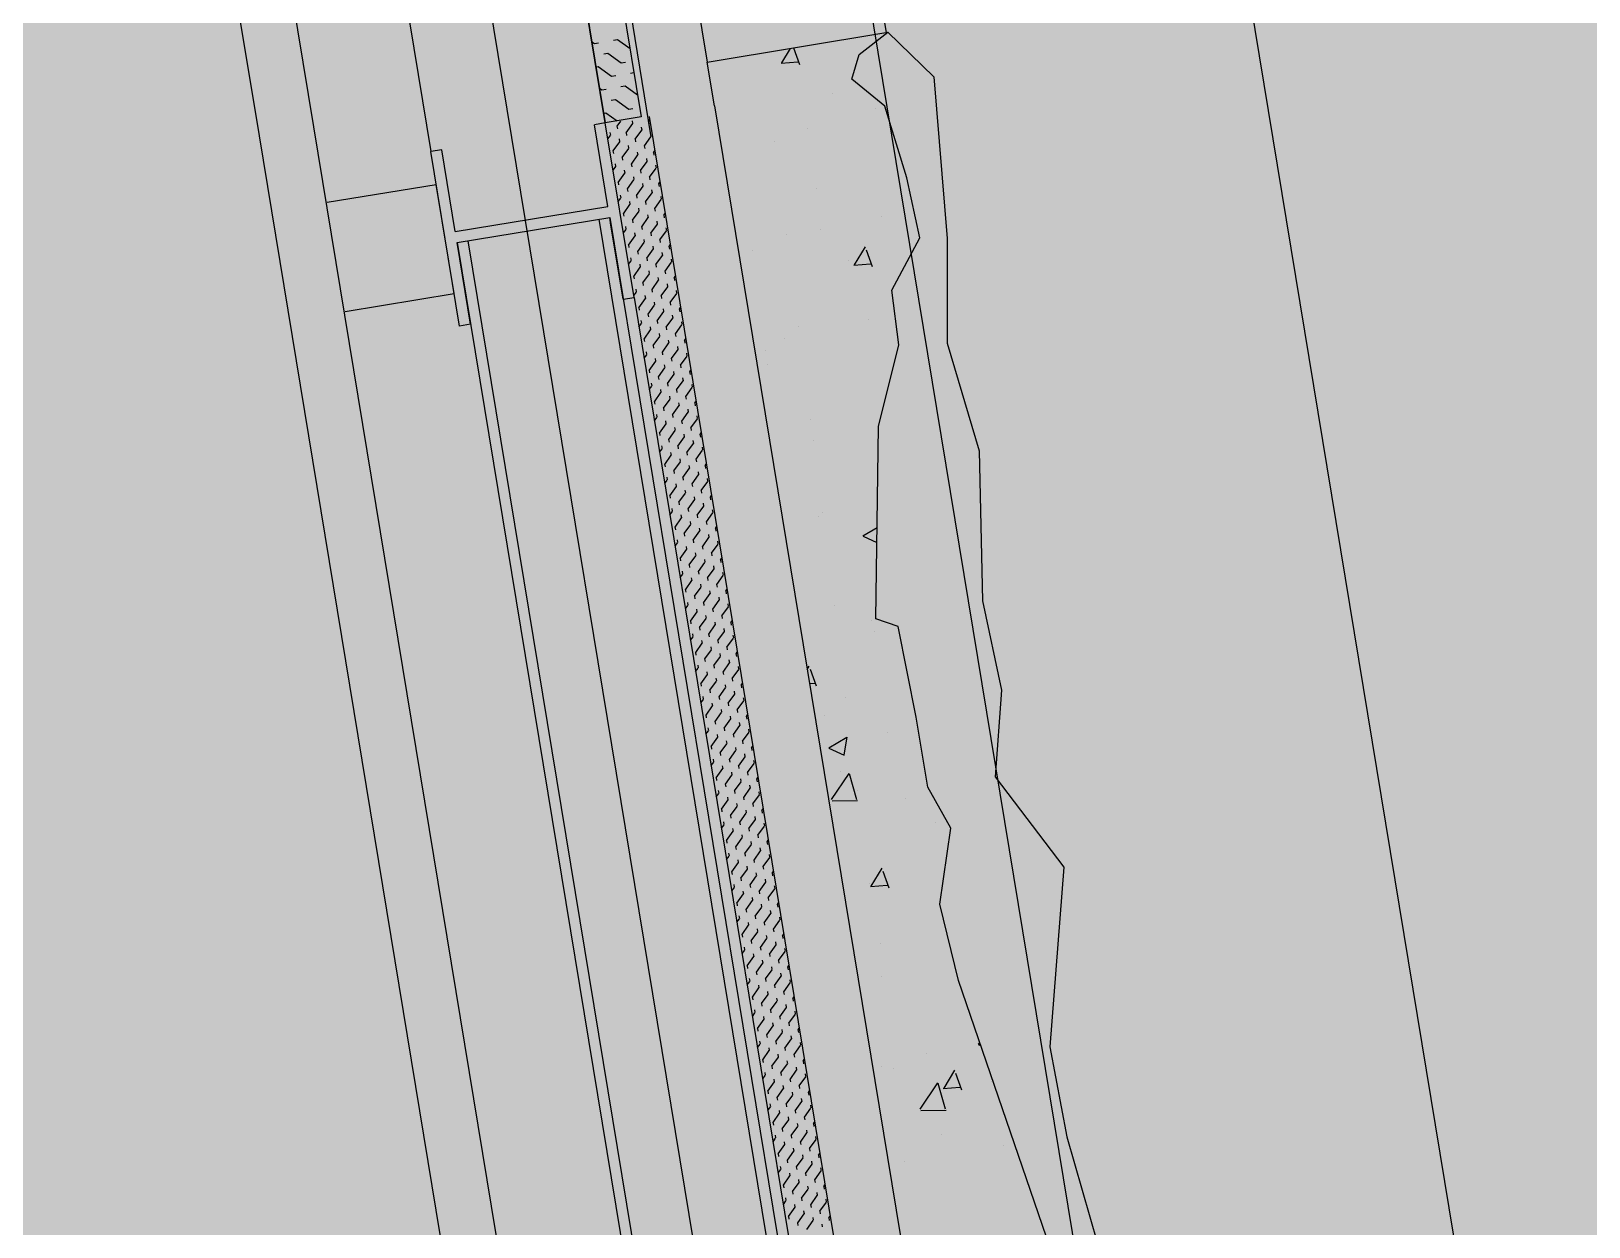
# Model space of a CAD drawing. Header units: millimetres. Extents: x 33240 to 33395, y 51607 to 51720.
# Drawn here: x 33277.673 to 33278.378, y 51680.402 to 51680.943 of the extents above; entities that cross this region are included whole.
import ezdxf

# ---------------------------------------------------------------- set-up
doc = ezdxf.new("R2010")
doc.units = ezdxf.units.MM
doc.header["$LTSCALE"] = 0.3
doc.header["$MEASUREMENT"] = 0
doc.linetypes.add('ACAD_ISO04W100', pattern=[30, 24, -3, 0, -3])
for name, color, linetype in [('07-REVT-SOL', 8, 'CONTINUOUS'), ('08-EQUI-MEUBLE-PROJ-01', 11, 'CONTINUOUS'), ('15-PLAF-TECHN-TEMPORAIRE', 113, 'CONTINUOUS')]:
    doc.layers.add(name, color=color, linetype=linetype)

msp = doc.modelspace()

# ---------------------------------------------------------------- hatches: boundary and pattern name
at = {"layer": '07-REVT-SOL'}
h = msp.add_hatch(dxfattribs=at)
h.set_pattern_fill('CROSS', color=30, style=0)
h.set_pattern_definition([(189.35057367, (57785.36794, 108093.83487), (-0.2060594638, -0.2872968802), [0.125, -0.375]), (279.35057367, (57785.29612, 108093.88639), (0.2872968802, -0.2060594638), [0.125, -0.375])])
edge = h.paths.add_edge_path()
edge.add_line((33283.37834, 51687.08222), (33282.64428, 51691.54015))
edge.add_line((33282.64428, 51691.54015), (33270.16237, 51689.48484))
edge.add_line((33270.16237, 51689.48484), (33272.72134, 51673.94416))
edge.add_line((33272.72134, 51673.94416), (33273.82317, 51674.12555))
edge.add_line((33273.82317, 51674.12555), (33273.45317, 51676.37256))
edge.add_line((33273.45317, 51676.37256), (33279.43924, 51677.35824))
edge.add_line((33279.43924, 51677.35824), (33280.44289, 51671.26305))
edge.add_line((33280.44289, 51671.26305), (33280.69327, 51669.7425))
edge.add_line((33280.69327, 51669.7425), (33287.18279, 51670.81109))
edge.add_arc((33295.49829, 51677.43212), 10.62947, 146.696325, 218.527795, ccw=False)
edge.add_line((33286.61448, 51683.26851), (33287.3226, 51684.32885))
edge.add_line((33287.3226, 51684.32885), (33288.3032, 51685.52771))
edge.add_line((33288.3032, 51685.52771), (33286.19868, 51687.54663))
edge.add_line((33286.19868, 51687.54663), (33283.37834, 51687.08222))

# ---------------------------------------------------------------- linework, layer by layer
at = {"layer": '08-EQUI-MEUBLE-PROJ-01', "ltscale": 0.8}
for p, q in [((33277.4993, 51683.65725), (33277.9539, 51680.89507)), ((33277.75793, 51681.47005), (33277.8543, 51680.88832)), ((33277.68717, 51681.43813), (33277.77653, 51680.89544)), ((33277.71184, 51681.4422), (33277.8012, 51680.8995)), ((33277.98262, 51680.90911), (33278.15078, 51679.88786)), ((33277.95302, 51680.90423), (33278.11631, 51679.91259)), ((33277.77653, 51680.89544), (33277.91464, 51680.05674)), ((33277.8012, 51680.8995), (33277.94337, 51680.03613)), ((33277.85923, 51680.88914), (33277.8543, 51680.88832)), ((33277.86729, 51680.80939), (33277.8543, 51680.88832)), ((33277.86532, 51680.85214), (33277.85923, 51680.88914)), ((33277.8074, 51680.8654), (33277.85673, 51680.87352)), ((33277.86486, 51680.82419), (33277.85673, 51680.87352)), ((33277.86486, 51680.82419), (33277.85673, 51680.87352)), ((33277.86532, 51680.85214), (33277.93439, 51680.86351)), ((33277.86613, 51680.8472), (33277.9352, 51680.85858)), ((33277.93027, 51680.85776), (33278.05543, 51680.09766)), ((33277.9352, 51680.85858), (33278.05427, 51680.13547)), ((33277.87223, 51680.8102), (33277.86613, 51680.8472)), ((33277.86613, 51680.8472), (33277.9913, 51680.08709)), ((33277.87107, 51680.84801), (33277.99623, 51680.08791)), ((33277.81552, 51680.81606), (33277.86486, 51680.82419)), ((33277.94623, 51680.82239), (33278.05921, 51680.13628)), ((33277.87223, 51680.8102), (33277.86729, 51680.80939))]:
    msp.add_line(p, q, dxfattribs=at)
at = {"layer": '08-EQUI-MEUBLE-PROJ-01', "color": 8, "ltscale": 0.8}
for p, q in [((33277.83686, 51681.48305), (33277.93323, 51680.90132)), ((33277.93323, 51680.90132), (33277.83743, 51681.48314)), ((33277.85369, 51681.48582), (33277.94949, 51680.904)), ((33277.88945, 51681.47144), (33277.97937, 51680.92884)), ((33278.05739, 51680.95972), (33278.06028, 51680.94216)), ((33277.92719, 51680.93803), (33277.92826, 51680.93727)), ((33277.92826, 51680.93727), (33277.93011, 51680.93757)), ((33277.93687, 51680.93869), (33277.93872, 51680.93899)), ((33277.93872, 51680.93899), (33277.9444, 51680.93491)), ((33277.97937, 51680.92884), (33278.06111, 51680.9423)), ((33278.04804, 51680.9322), (33278.06111, 51680.9423)), ((33278.06111, 51680.9423), (33278.08183, 51680.92212)), ((33277.9325, 51680.93259), (33277.93435, 51680.9329)), ((33277.93435, 51680.93289), (33277.94045, 51680.92852)), ((33278.01313, 51680.92848), (33278.01701, 51680.93504)), ((33278.02123, 51680.92755), (33278.01849, 51680.93517)), ((33278.04481, 51680.92109), (33278.04804, 51680.9322)), ((33277.92906, 51680.92665), (33277.92998, 51680.9268)), ((33277.92998, 51680.9268), (33277.93607, 51680.92243)), ((33277.93608, 51680.92243), (33277.93793, 51680.92273)), ((33277.94045, 51680.92852), (33277.9423, 51680.92883)), ((33277.94469, 51680.92385), (33277.94619, 51680.92409)), ((33277.98262, 51680.90911), (33277.97937, 51680.92884)), ((33278.01274, 51680.92834), (33278.02034, 51680.92892)), ((33278.08183, 51680.92212), (33278.08796, 51680.84908)), ((33277.93063, 51680.9171), (33277.9317, 51680.91633)), ((33277.9317, 51680.91634), (33277.93355, 51680.91664)), ((33277.94032, 51680.91775), (33277.94217, 51680.91806)), ((33277.94217, 51680.91806), (33277.94785, 51680.91398)), ((33278.05972, 51680.90882), (33278.04481, 51680.92109)), ((33277.93595, 51680.91166), (33277.9378, 51680.91196)), ((33277.9378, 51680.91196), (33277.94389, 51680.90759)), ((33278.03592, 51680.91481), (33278.03592, 51680.91481)), ((33278.06965, 51680.87642), (33278.05972, 51680.90882)), ((33277.93323, 51680.90132), (33277.9283, 51680.90051)), ((33277.93251, 51680.90572), (33277.93343, 51680.90587)), ((33277.94949, 51680.904), (33277.93323, 51680.90132)), ((33277.94623, 51680.82239), (33277.93323, 51680.90132)), ((33277.93343, 51680.90587), (33277.93855, 51680.9022)), ((33277.93856, 51680.89982), (33277.94021, 51680.90212)), ((33277.94269, 51680.89686), (33277.94565, 51680.90099)), ((33277.94389, 51680.90759), (33277.94574, 51680.9079)), ((33277.94574, 51680.90105), (33277.94553, 51680.9023)), ((33277.95274, 51680.90216), (33277.95325, 51680.90287)), ((33277.95303, 51680.90096), (33277.95282, 51680.90222)), ((33278.0554, 51680.90792), (33278.0554, 51680.90792)), ((33277.93439, 51680.86351), (33277.9283, 51680.90051)), ((33277.93443, 51680.89406), (33277.9356, 51680.89569)), ((33277.93569, 51680.89575), (33277.93548, 51680.89701)), ((33277.93885, 51680.89863), (33277.93865, 51680.89988)), ((33277.93981, 51680.89279), (33277.93961, 51680.89405)), ((33277.94298, 51680.89567), (33277.94278, 51680.89692)), ((33277.94681, 51680.8939), (33277.94977, 51680.89803)), ((33277.94711, 51680.89271), (33277.9469, 51680.89396)), ((33277.94986, 51680.89809), (33277.94966, 51680.89934)), ((33277.95094, 51680.89094), (33277.9539, 51680.89507)), ((33277.95399, 51680.89513), (33277.95379, 51680.89638)), ((33278.02471, 51680.89862), (33278.02471, 51680.89862)), ((33277.93676, 51680.88861), (33277.93973, 51680.89273)), ((33277.93706, 51680.88741), (33277.93685, 51680.88867)), ((33277.94089, 51680.88564), (33277.94385, 51680.88977)), ((33277.94394, 51680.88983), (33277.94374, 51680.89109)), ((33277.94807, 51680.88687), (33277.94786, 51680.88813)), ((33277.95124, 51680.88975), (33277.95103, 51680.891)), ((33277.95507, 51680.88798), (33277.95558, 51680.88869)), ((33277.95537, 51680.88679), (33277.95516, 51680.88804)), ((33278.00999, 51680.89299), (33278.00999, 51680.89299)), ((33277.93676, 51680.87989), (33277.93793, 51680.88152)), ((33277.93802, 51680.88158), (33277.93781, 51680.88283)), ((33277.94119, 51680.88445), (33277.94098, 51680.88571)), ((33277.94215, 51680.87862), (33277.94194, 51680.87987)), ((33277.94502, 51680.88268), (33277.94798, 51680.88681)), ((33277.94532, 51680.88149), (33277.94511, 51680.88274)), ((33277.94915, 51680.87972), (33277.95211, 51680.88385)), ((33277.9522, 51680.88391), (33277.95199, 51680.88517)), ((33277.95328, 51680.87676), (33277.95624, 51680.88089)), ((33277.95633, 51680.88095), (33277.95612, 51680.8822)), ((33277.9391, 51680.87443), (33277.94206, 51680.87856)), ((33277.93939, 51680.87324), (33277.93919, 51680.87449)), ((33277.94323, 51680.87147), (33277.94619, 51680.87559)), ((33277.94628, 51680.87566), (33277.94607, 51680.87691)), ((33277.94944, 51680.87853), (33277.94924, 51680.87978)), ((33277.95041, 51680.8727), (33277.9502, 51680.87395)), ((33277.95357, 51680.87557), (33277.95337, 51680.87682)), ((33277.9574, 51680.8738), (33277.95792, 51680.87451)), ((33277.9577, 51680.87261), (33277.95749, 51680.87386)), ((33278.07549, 51680.84932), (33278.06965, 51680.87642)), ((33277.9391, 51680.86571), (33277.94027, 51680.86734)), ((33277.94036, 51680.8674), (33277.94015, 51680.86865)), ((33277.94352, 51680.87027), (33277.94332, 51680.87153)), ((33277.94736, 51680.86851), (33277.95032, 51680.87263)), ((33277.94765, 51680.86731), (33277.94744, 51680.86857)), ((33277.95148, 51680.86555), (33277.95444, 51680.86967)), ((33277.95453, 51680.86973), (33277.95433, 51680.87099)), ((33277.95561, 51680.86258), (33277.95857, 51680.86671)), ((33277.95866, 51680.86677), (33277.95845, 51680.86803)), ((33278.0289, 51680.87149), (33278.0289, 51680.87149)), ((33277.94143, 51680.86025), (33277.94439, 51680.86438)), ((33277.94173, 51680.85906), (33277.94152, 51680.86031)), ((33277.94448, 51680.86444), (33277.94428, 51680.86569)), ((33277.94556, 51680.85729), (33277.94852, 51680.86142)), ((33277.94861, 51680.86148), (33277.94841, 51680.86273)), ((33277.95178, 51680.86435), (33277.95157, 51680.86561)), ((33277.95274, 51680.85852), (33277.95253, 51680.85977)), ((33277.95591, 51680.86139), (33277.9557, 51680.86265)), ((33277.95974, 51680.85962), (33277.96025, 51680.86034)), ((33277.96003, 51680.85843), (33277.95983, 51680.85968)), ((33278.05809, 51680.85901), (33278.05809, 51680.85901)), ((33277.93561, 51680.85611), (33277.9352, 51680.85858)), ((33277.9413, 51680.82157), (33277.93561, 51680.85611)), ((33277.94143, 51680.85153), (33277.9426, 51680.85316)), ((33277.94269, 51680.85322), (33277.94248, 51680.85448)), ((33277.94586, 51680.8561), (33277.94565, 51680.85735)), ((33277.94969, 51680.85433), (33277.95265, 51680.85846)), ((33277.94999, 51680.85314), (33277.94978, 51680.85439)), ((33277.95382, 51680.85137), (33277.95678, 51680.8555)), ((33277.95687, 51680.85556), (33277.95666, 51680.85681)), ((33277.95795, 51680.84841), (33277.96091, 51680.85254)), ((33277.961, 51680.8526), (33277.96079, 51680.85385)), ((33278.03057, 51680.85306), (33278.03057, 51680.85306)), ((33277.94377, 51680.84607), (33277.94673, 51680.8502)), ((33277.94406, 51680.84488), (33277.94386, 51680.84613)), ((33277.94682, 51680.85026), (33277.94661, 51680.85151)), ((33277.9479, 51680.84311), (33277.95086, 51680.84724)), ((33277.95095, 51680.8473), (33277.95074, 51680.84855)), ((33277.95411, 51680.85018), (33277.95391, 51680.85143)), ((33277.95507, 51680.84434), (33277.95487, 51680.84559)), ((33277.95824, 51680.84722), (33277.95803, 51680.84847)), ((33277.96207, 51680.84545), (33277.96258, 51680.84616)), ((33277.96237, 51680.84425), (33277.96216, 51680.84551)), ((33278.01534, 51680.85102), (33278.01534, 51680.85102)), ((33278.04603, 51680.83708), (33278.05089, 51680.84528)), ((33278.06283, 51680.82562), (33278.07549, 51680.84932)), ((33278.08796, 51680.84908), (33278.08794, 51680.8017)), ((33277.94377, 51680.83735), (33277.94494, 51680.83898)), ((33277.94502, 51680.83904), (33277.94482, 51680.8403)), ((33277.94819, 51680.84192), (33277.94799, 51680.84317)), ((33277.95202, 51680.84015), (33277.95498, 51680.84428)), ((33277.95232, 51680.83896), (33277.95211, 51680.84021)), ((33277.95615, 51680.83719), (33277.95911, 51680.84132)), ((33277.9592, 51680.84138), (33277.959, 51680.84263)), ((33277.96028, 51680.83423), (33277.96324, 51680.83836)), ((33277.96333, 51680.83842), (33277.96312, 51680.83967)), ((33277.99988, 51680.84377), (33277.99988, 51680.84377)), ((33278.04306, 51680.83919), (33278.04306, 51680.83919)), ((33278.04565, 51680.83694), (33278.05325, 51680.83752)), ((33278.05413, 51680.83616), (33278.05139, 51680.84377)), ((33277.9461, 51680.8319), (33277.94906, 51680.83602)), ((33277.9464, 51680.8307), (33277.94619, 51680.83196)), ((33277.94915, 51680.83608), (33277.94895, 51680.83734)), ((33277.95023, 51680.82893), (33277.95319, 51680.83306)), ((33277.95328, 51680.83312), (33277.95307, 51680.83438)), ((33277.95645, 51680.836), (33277.95624, 51680.83725)), ((33277.95741, 51680.83016), (33277.9572, 51680.83142)), ((33277.96058, 51680.83304), (33277.96037, 51680.83429)), ((33277.96441, 51680.83127), (33277.96492, 51680.83198)), ((33277.9647, 51680.83008), (33277.9645, 51680.83133)), ((33277.9461, 51680.82318), (33277.94727, 51680.82481)), ((33277.94736, 51680.82487), (33277.94715, 51680.82612)), ((33277.95053, 51680.82774), (33277.95032, 51680.829)), ((33277.95436, 51680.82597), (33277.95732, 51680.8301)), ((33277.95465, 51680.82478), (33277.95445, 51680.82603)), ((33277.95849, 51680.82301), (33277.96145, 51680.82714)), ((33277.96154, 51680.8272), (33277.96133, 51680.82846)), ((33277.96261, 51680.82005), (33277.96558, 51680.82418)), ((33277.96566, 51680.82424), (33277.96546, 51680.82549)), ((33278.06599, 51680.80084), (33278.06283, 51680.82562)), ((33277.9413, 51680.82157), (33277.94623, 51680.82239)), ((33277.94844, 51680.81772), (33277.9514, 51680.82185)), ((33277.94873, 51680.81653), (33277.94853, 51680.81778)), ((33277.95149, 51680.82191), (33277.95128, 51680.82316)), ((33277.95257, 51680.81476), (33277.95553, 51680.81888)), ((33277.95562, 51680.81895), (33277.95541, 51680.8202)), ((33277.95878, 51680.82182), (33277.95858, 51680.82307)), ((33277.95974, 51680.81599), (33277.95954, 51680.81724)), ((33277.96291, 51680.81886), (33277.9627, 51680.82011)), ((33277.96674, 51680.81709), (33277.96725, 51680.8178)), ((33277.96704, 51680.8159), (33277.96683, 51680.81715)), ((33277.94843, 51680.809), (33277.9496, 51680.81063)), ((33277.94969, 51680.81069), (33277.94949, 51680.81194)), ((33277.95286, 51680.81356), (33277.95265, 51680.81482)), ((33277.95669, 51680.8118), (33277.95965, 51680.81592)), ((33277.95699, 51680.8106), (33277.95678, 51680.81186)), ((33277.96082, 51680.80884), (33277.96378, 51680.81296)), ((33277.96387, 51680.81302), (33277.96366, 51680.81428)), ((33277.96495, 51680.80587), (33277.96791, 51680.81)), ((33277.968, 51680.81006), (33277.96779, 51680.81132)), ((33278.05218, 51680.81227), (33278.05218, 51680.81227)), ((33277.95077, 51680.80354), (33277.95373, 51680.80767)), ((33277.95107, 51680.80235), (33277.95086, 51680.8036)), ((33277.95382, 51680.80773), (33277.95362, 51680.80898)), ((33277.9549, 51680.80058), (33277.95786, 51680.80471)), ((33277.95795, 51680.80477), (33277.95774, 51680.80602)), ((33277.96112, 51680.80764), (33277.96091, 51680.8089)), ((33277.96208, 51680.80181), (33277.96187, 51680.80306)), ((33277.96524, 51680.80468), (33277.96504, 51680.80594)), ((33277.96908, 51680.80291), (33277.96959, 51680.80363)), ((33277.96937, 51680.80172), (33277.96917, 51680.80297)), ((33278.01445, 51680.80369), (33278.01445, 51680.80369)), ((33278.02068, 51680.80905), (33278.02068, 51680.80905)), ((33277.95077, 51680.79482), (33277.95194, 51680.79645)), ((33277.95203, 51680.79651), (33277.95182, 51680.79777)), ((33277.9552, 51680.79939), (33277.95499, 51680.80064)), ((33277.95903, 51680.79762), (33277.96199, 51680.80175)), ((33277.95932, 51680.79643), (33277.95912, 51680.79768)), ((33277.96316, 51680.79466), (33277.96612, 51680.79879)), ((33277.96621, 51680.79885), (33277.966, 51680.8001)), ((33277.96728, 51680.7917), (33277.97024, 51680.79583)), ((33277.97033, 51680.79589), (33277.97013, 51680.79714)), ((33278.00575, 51680.79821), (33278.00575, 51680.79821)), ((33278.05688, 51680.76392), (33278.06599, 51680.80084)), ((33278.08794, 51680.8017), (33278.1024, 51680.75302)), ((33277.95311, 51680.78936), (33277.95607, 51680.79349)), ((33277.9534, 51680.78817), (33277.9532, 51680.78942)), ((33277.95616, 51680.79355), (33277.95595, 51680.7948)), ((33277.95723, 51680.7864), (33277.96019, 51680.79053)), ((33277.96028, 51680.79059), (33277.96008, 51680.79184)), ((33277.96345, 51680.79347), (33277.96324, 51680.79472)), ((33277.96441, 51680.78763), (33277.96421, 51680.78888)), ((33277.96758, 51680.79051), (33277.96737, 51680.79176)), ((33277.97141, 51680.78874), (33277.97192, 51680.78945)), ((33277.97171, 51680.78754), (33277.9715, 51680.7888)), ((33278.0066, 51680.79204), (33278.0066, 51680.79204)), ((33277.9531, 51680.78064), (33277.95427, 51680.78227)), ((33277.95436, 51680.78233), (33277.95416, 51680.78359)), ((33277.95753, 51680.78521), (33277.95732, 51680.78646)), ((33277.96136, 51680.78344), (33277.96432, 51680.78757)), ((33277.96166, 51680.78225), (33277.96145, 51680.7835)), ((33277.96549, 51680.78048), (33277.96845, 51680.78461)), ((33277.96854, 51680.78467), (33277.96833, 51680.78592)), ((33277.96962, 51680.77752), (33277.97258, 51680.78165)), ((33277.97267, 51680.78171), (33277.97246, 51680.78296)), ((33277.95544, 51680.77519), (33277.9584, 51680.77931)), ((33277.95574, 51680.77399), (33277.95553, 51680.77525)), ((33277.95849, 51680.77937), (33277.95828, 51680.78063)), ((33277.95957, 51680.77222), (33277.96253, 51680.77635)), ((33277.96262, 51680.77641), (33277.96241, 51680.77767)), ((33277.96579, 51680.77929), (33277.96558, 51680.78054)), ((33277.96675, 51680.77345), (33277.96654, 51680.77471)), ((33277.96991, 51680.77633), (33277.96971, 51680.77758)), ((33277.97375, 51680.77456), (33277.97426, 51680.77527)), ((33277.97404, 51680.77337), (33277.97384, 51680.77462)), ((33277.95544, 51680.76647), (33277.95661, 51680.7681)), ((33277.9567, 51680.76816), (33277.95649, 51680.76941)), ((33277.95986, 51680.77103), (33277.95966, 51680.77229)), ((33277.9637, 51680.76926), (33277.96666, 51680.77339)), ((33277.96399, 51680.76807), (33277.96379, 51680.76932)), ((33277.96782, 51680.7663), (33277.97079, 51680.77043)), ((33277.97087, 51680.77049), (33277.97067, 51680.77175)), ((33277.97195, 51680.76334), (33277.97491, 51680.76747)), ((33277.975, 51680.76753), (33277.9748, 51680.76878)), ((33278.02603, 51680.76709), (33278.02603, 51680.76709)), ((33277.95778, 51680.76101), (33277.96074, 51680.76514)), ((33277.95807, 51680.75982), (33277.95786, 51680.76107)), ((33277.96083, 51680.7652), (33277.96062, 51680.76645)), ((33277.9619, 51680.75805), (33277.96486, 51680.76217)), ((33277.96495, 51680.76224), (33277.96475, 51680.76349)), ((33277.96812, 51680.76511), (33277.96791, 51680.76636)), ((33277.96908, 51680.75928), (33277.96887, 51680.76053)), ((33277.97225, 51680.76215), (33277.97204, 51680.7634)), ((33277.97608, 51680.76038), (33277.97659, 51680.76109)), ((33277.97638, 51680.75919), (33277.97617, 51680.76044)), ((33278.05557, 51680.67688), (33278.05688, 51680.76392)), ((33277.95777, 51680.75229), (33277.95894, 51680.75392)), ((33277.95903, 51680.75398), (33277.95883, 51680.75523)), ((33277.9622, 51680.75685), (33277.96199, 51680.75811)), ((33277.96603, 51680.75509), (33277.96899, 51680.75921)), ((33277.96633, 51680.75389), (33277.96612, 51680.75515)), ((33277.97016, 51680.75213), (33277.97312, 51680.75625)), ((33277.97321, 51680.75631), (33277.973, 51680.75757)), ((33277.97429, 51680.74916), (33277.97725, 51680.75329)), ((33277.97734, 51680.75335), (33277.97713, 51680.75461)), ((33278.02735, 51680.75742), (33278.02735, 51680.75742)), ((33278.1024, 51680.75302), (33278.10392, 51680.68506)), ((33277.96011, 51680.74683), (33277.96307, 51680.75096)), ((33277.96041, 51680.74564), (33277.9602, 51680.74689)), ((33277.96316, 51680.75102), (33277.96295, 51680.75227)), ((33277.96424, 51680.74387), (33277.9672, 51680.748)), ((33277.96729, 51680.74806), (33277.96708, 51680.74931)), ((33277.97045, 51680.75093), (33277.97025, 51680.75219)), ((33277.97142, 51680.7451), (33277.97121, 51680.74635)), ((33277.97458, 51680.74797), (33277.97438, 51680.74923)), ((33277.97842, 51680.7462), (33277.97893, 51680.74692)), ((33277.97871, 51680.74501), (33277.9785, 51680.74626)), ((33277.96011, 51680.73811), (33277.96128, 51680.73974)), ((33277.96137, 51680.7398), (33277.96116, 51680.74106)), ((33277.96453, 51680.74268), (33277.96433, 51680.74393)), ((33277.96837, 51680.74091), (33277.97133, 51680.74504)), ((33277.96866, 51680.73972), (33277.96846, 51680.74097)), ((33277.97249, 51680.73795), (33277.97545, 51680.74208)), ((33277.97554, 51680.74214), (33277.97534, 51680.74339)), ((33277.97662, 51680.73499), (33277.97958, 51680.73912)), ((33277.97967, 51680.73918), (33277.97947, 51680.74043)), ((33277.96244, 51680.73265), (33277.9654, 51680.73678)), ((33277.96274, 51680.73146), (33277.96253, 51680.73271)), ((33277.96549, 51680.73684), (33277.96529, 51680.73809)), ((33277.96657, 51680.72969), (33277.96953, 51680.73382)), ((33277.96962, 51680.73388), (33277.96942, 51680.73513)), ((33277.97279, 51680.73676), (33277.97258, 51680.73801)), ((33277.97375, 51680.73092), (33277.97354, 51680.73217)), ((33277.97692, 51680.7338), (33277.97671, 51680.73505)), ((33277.98075, 51680.73203), (33277.98126, 51680.73274)), ((33277.98105, 51680.73083), (33277.98084, 51680.73209)), ((33277.96244, 51680.72393), (33277.96361, 51680.72556)), ((33277.9637, 51680.72562), (33277.96349, 51680.72688)), ((33277.96687, 51680.7285), (33277.96666, 51680.72975)), ((33277.9707, 51680.72673), (33277.97366, 51680.73086)), ((33277.971, 51680.72554), (33277.97079, 51680.72679)), ((33277.97483, 51680.72377), (33277.97779, 51680.7279)), ((33277.97788, 51680.72796), (33277.97767, 51680.72921)), ((33277.97896, 51680.72081), (33277.98192, 51680.72494)), ((33277.98201, 51680.725), (33277.9818, 51680.72625)), ((33278.03138, 51680.72512), (33278.03138, 51680.72512)), ((33277.96478, 51680.71848), (33277.96774, 51680.7226)), ((33277.96507, 51680.71728), (33277.96487, 51680.71854)), ((33277.96783, 51680.72266), (33277.96762, 51680.72392)), ((33277.96891, 51680.71551), (33277.97187, 51680.71964)), ((33277.97196, 51680.7197), (33277.97175, 51680.72096)), ((33277.97512, 51680.72258), (33277.97492, 51680.72383)), ((33277.97608, 51680.71674), (33277.97588, 51680.718)), ((33277.97925, 51680.71962), (33277.97905, 51680.72087)), ((33277.98308, 51680.71785), (33277.9836, 51680.71856)), ((33277.98338, 51680.71666), (33277.98317, 51680.71791)), ((33278.02979, 51680.72315), (33278.02979, 51680.72315)), ((33278.04983, 51680.71453), (33278.0562, 51680.71826)), ((33277.96478, 51680.70976), (33277.96595, 51680.71139)), ((33277.96604, 51680.71145), (33277.96583, 51680.7127)), ((33277.9692, 51680.71432), (33277.969, 51680.71558)), ((33277.97303, 51680.71255), (33277.976, 51680.71668)), ((33277.97333, 51680.71136), (33277.97312, 51680.71261)), ((33277.97716, 51680.70959), (33277.98012, 51680.71372)), ((33277.98021, 51680.71378), (33277.98001, 51680.71504)), ((33277.98129, 51680.70663), (33277.98425, 51680.71076)), ((33277.98434, 51680.71082), (33277.98413, 51680.71207)), ((33278.04984, 51680.71433), (33278.05609, 51680.71146)), ((33277.96711, 51680.7043), (33277.97007, 51680.70843)), ((33277.96741, 51680.70311), (33277.9672, 51680.70436)), ((33277.97016, 51680.70849), (33277.96996, 51680.70974)), ((33277.97124, 51680.70134), (33277.9742, 51680.70546)), ((33277.97429, 51680.70553), (33277.97408, 51680.70678)), ((33277.97746, 51680.7084), (33277.97725, 51680.70965)), ((33277.97842, 51680.70257), (33277.97821, 51680.70382)), ((33277.98159, 51680.70544), (33277.98138, 51680.70669)), ((33277.98542, 51680.70367), (33277.98593, 51680.70438)), ((33277.98571, 51680.70248), (33277.98551, 51680.70373)), ((33277.96711, 51680.69558), (33277.96828, 51680.69721)), ((33277.96837, 51680.69727), (33277.96816, 51680.69852)), ((33277.97154, 51680.70014), (33277.97133, 51680.7014)), ((33277.97537, 51680.69838), (33277.97833, 51680.7025)), ((33277.97566, 51680.69718), (33277.97546, 51680.69844)), ((33277.9795, 51680.69542), (33277.98246, 51680.69954)), ((33277.98255, 51680.6996), (33277.98234, 51680.70086)), ((33277.98363, 51680.69245), (33277.98659, 51680.69658)), ((33277.98668, 51680.69664), (33277.98647, 51680.6979)), ((33277.96945, 51680.69012), (33277.97241, 51680.69425)), ((33277.96974, 51680.68893), (33277.96954, 51680.69018)), ((33277.9725, 51680.69431), (33277.97229, 51680.69556)), ((33277.97358, 51680.68716), (33277.97654, 51680.69129)), ((33277.97663, 51680.69135), (33277.97642, 51680.6926)), ((33277.97979, 51680.69422), (33277.97959, 51680.69548)), ((33277.98075, 51680.68839), (33277.98055, 51680.68964)), ((33277.98392, 51680.69126), (33277.98371, 51680.69252)), ((33277.98775, 51680.68949), (33277.98826, 51680.69021)), ((33277.98805, 51680.6883), (33277.98784, 51680.68956)), ((33277.96945, 51680.6814), (33277.97061, 51680.68303)), ((33277.9707, 51680.68309), (33277.9705, 51680.68435)), ((33277.97387, 51680.68597), (33277.97367, 51680.68722)), ((33277.9777, 51680.6842), (33277.98066, 51680.68833)), ((33277.978, 51680.68301), (33277.97779, 51680.68426)), ((33277.98183, 51680.68124), (33277.98479, 51680.68537)), ((33277.98488, 51680.68543), (33277.98468, 51680.68668)), ((33277.98901, 51680.68247), (33277.9888, 51680.68372)), ((33278.03672, 51680.68315), (33278.03672, 51680.68315)), ((33278.10392, 51680.68506), (33278.11243, 51680.6446)), ((33277.97178, 51680.67594), (33277.97474, 51680.68007)), ((33277.97208, 51680.67475), (33277.97187, 51680.676)), ((33277.97483, 51680.68013), (33277.97463, 51680.68138)), ((33277.97591, 51680.67298), (33277.97887, 51680.67711)), ((33277.97896, 51680.67717), (33277.97875, 51680.67842)), ((33277.98213, 51680.68005), (33277.98192, 51680.6813)), ((33277.98309, 51680.67421), (33277.98288, 51680.67546)), ((33277.98596, 51680.67828), (33277.98892, 51680.68241)), ((33277.98626, 51680.67709), (33277.98605, 51680.67834)), ((33277.99009, 51680.67532), (33277.9906, 51680.67603)), ((33278.05351, 51680.67602), (33278.05351, 51680.67602)), ((33278.06579, 51680.6735), (33278.05557, 51680.67688)), ((33277.97178, 51680.66722), (33277.97295, 51680.66885)), ((33277.97304, 51680.66891), (33277.97283, 51680.67017)), ((33277.97621, 51680.67179), (33277.976, 51680.67304)), ((33277.98004, 51680.67002), (33277.983, 51680.67415)), ((33277.98033, 51680.66883), (33277.98013, 51680.67008)), ((33277.98417, 51680.66706), (33277.98713, 51680.67119)), ((33277.98722, 51680.67125), (33277.98701, 51680.6725)), ((33277.99038, 51680.67412), (33277.99018, 51680.67538)), ((33277.99134, 51680.66829), (33277.99114, 51680.66954)), ((33278.05512, 51680.67117), (33278.05512, 51680.67117)), ((33278.07392, 51680.63252), (33278.06579, 51680.6735)), ((33277.97412, 51680.66177), (33277.97708, 51680.66589)), ((33277.97441, 51680.66057), (33277.97421, 51680.66183)), ((33277.97717, 51680.66595), (33277.97696, 51680.66721)), ((33277.97824, 51680.6588), (33277.98121, 51680.66293)), ((33277.98129, 51680.66299), (33277.98109, 51680.66425)), ((33277.98446, 51680.66587), (33277.98426, 51680.66712)), ((33277.98542, 51680.66003), (33277.98522, 51680.66129)), ((33277.98829, 51680.6641), (33277.99125, 51680.66823)), ((33277.98859, 51680.66291), (33277.98838, 51680.66416)), ((33277.99242, 51680.66114), (33277.99293, 51680.66185)), ((33277.97411, 51680.65305), (33277.97528, 51680.65468)), ((33277.97537, 51680.65474), (33277.97517, 51680.65599)), ((33277.97854, 51680.65761), (33277.97833, 51680.65887)), ((33277.98237, 51680.65584), (33277.98533, 51680.65997)), ((33277.98267, 51680.65465), (33277.98246, 51680.6559)), ((33277.9865, 51680.65288), (33277.98946, 51680.65701)), ((33277.98955, 51680.65707), (33277.98934, 51680.65833)), ((33277.99272, 51680.65995), (33277.99251, 51680.6612)), ((33277.99368, 51680.65411), (33277.99347, 51680.65536)), ((33278.02463, 51680.65402), (33278.02553, 51680.65555)), ((33277.97645, 51680.64759), (33277.97941, 51680.65172)), ((33277.97675, 51680.6464), (33277.97654, 51680.64765)), ((33277.9795, 51680.65178), (33277.97929, 51680.65303)), ((33277.98058, 51680.64463), (33277.98354, 51680.64876)), ((33277.98363, 51680.64882), (33277.98342, 51680.65007)), ((33277.9868, 51680.65169), (33277.98659, 51680.65294)), ((33277.99063, 51680.64992), (33277.99359, 51680.65405)), ((33277.99092, 51680.64873), (33277.99072, 51680.64998)), ((33277.99476, 51680.64696), (33277.99527, 51680.64767)), ((33278.02568, 51680.64762), (33278.02789, 51680.64779)), ((33278.02877, 51680.64643), (33278.02603, 51680.65405)), ((33277.97645, 51680.63887), (33277.97762, 51680.6405)), ((33277.97771, 51680.64056), (33277.9775, 51680.64181)), ((33277.98087, 51680.64343), (33277.98067, 51680.64469)), ((33277.98471, 51680.64167), (33277.98767, 51680.64579)), ((33277.985, 51680.64047), (33277.9848, 51680.64173)), ((33277.98776, 51680.64586), (33277.98755, 51680.64711)), ((33277.98884, 51680.63871), (33277.9918, 51680.64283)), ((33277.99189, 51680.64289), (33277.99168, 51680.64415)), ((33277.99505, 51680.64577), (33277.99485, 51680.64702)), ((33277.99601, 51680.63993), (33277.99581, 51680.64119)), ((33278.04207, 51680.64119), (33278.04207, 51680.64119)), ((33278.11243, 51680.6446), (33278.10966, 51680.6055)), ((33277.97879, 51680.63341), (33277.98175, 51680.63754)), ((33277.97908, 51680.63222), (33277.97888, 51680.63347)), ((33277.98184, 51680.6376), (33277.98163, 51680.63885)), ((33277.98291, 51680.63045), (33277.98587, 51680.63458)), ((33277.98596, 51680.63464), (33277.98576, 51680.63589)), ((33277.98913, 51680.63751), (33277.98892, 51680.63877)), ((33277.99296, 51680.63574), (33277.99592, 51680.63987)), ((33277.99326, 51680.63455), (33277.99305, 51680.63581)), ((33277.99709, 51680.63278), (33277.9976, 51680.6335)), ((33278.03236, 51680.6333), (33278.03236, 51680.6333)), ((33277.97878, 51680.62469), (33277.97995, 51680.62632)), ((33277.98004, 51680.62638), (33277.97984, 51680.62764)), ((33277.98321, 51680.62926), (33277.983, 51680.63051)), ((33277.98704, 51680.62749), (33277.99, 51680.63162)), ((33277.98734, 51680.6263), (33277.98713, 51680.62755)), ((33277.99009, 51680.63168), (33277.98989, 51680.63293)), ((33277.99117, 51680.62453), (33277.99413, 51680.62866)), ((33277.99422, 51680.62872), (33277.99401, 51680.62997)), ((33277.99739, 51680.63159), (33277.99718, 51680.63285)), ((33277.99835, 51680.62576), (33277.99814, 51680.62701)), ((33278.07916, 51680.60073), (33278.07392, 51680.63252)), ((33277.98112, 51680.61923), (33277.98408, 51680.62336)), ((33277.98142, 51680.61804), (33277.98121, 51680.61929)), ((33277.98417, 51680.62342), (33277.98396, 51680.62467)), ((33277.98525, 51680.61627), (33277.98821, 51680.6204)), ((33277.9883, 51680.62046), (33277.98809, 51680.62171)), ((33277.99147, 51680.62334), (33277.99126, 51680.62459)), ((33277.9953, 51680.62157), (33277.99826, 51680.6257)), ((33277.99559, 51680.62038), (33277.99539, 51680.62163)), ((33277.99943, 51680.61861), (33277.99994, 51680.61932)), ((33278.0343, 51680.61864), (33278.04252, 51680.62345)), ((33278.04132, 51680.61536), (33278.04261, 51680.62335)), ((33278.06098, 51680.62561), (33278.06098, 51680.62561)), ((33277.98112, 51680.61051), (33277.98229, 51680.61214)), ((33277.98238, 51680.61221), (33277.98217, 51680.61346)), ((33277.98554, 51680.61508), (33277.98534, 51680.61633)), ((33277.98938, 51680.61331), (33277.99234, 51680.61744)), ((33277.98967, 51680.61212), (33277.98947, 51680.61337)), ((33277.99243, 51680.6175), (33277.99222, 51680.61875)), ((33277.9935, 51680.61035), (33277.99646, 51680.61448)), ((33277.99655, 51680.61454), (33277.99635, 51680.61579)), ((33277.99972, 51680.61741), (33277.99952, 51680.61867)), ((33278.00068, 51680.61158), (33278.00048, 51680.61283)), ((33278.03432, 51680.61844), (33278.04124, 51680.61526)), ((33277.98345, 51680.60506), (33277.98642, 51680.60918)), ((33277.98375, 51680.60386), (33277.98354, 51680.60512)), ((33277.9865, 51680.60924), (33277.9863, 51680.6105)), ((33277.98758, 51680.60209), (33277.99054, 51680.60622)), ((33277.99063, 51680.60628), (33277.99043, 51680.60754)), ((33277.9938, 51680.60916), (33277.99359, 51680.61041)), ((33277.99763, 51680.60739), (33278.00059, 51680.61152)), ((33277.99793, 51680.6062), (33277.99772, 51680.60745)), ((33278.00176, 51680.60443), (33278.00227, 51680.60514)), ((33278.03552, 51680.59523), (33278.04361, 51680.60701)), ((33278.03965, 51680.60797), (33278.03965, 51680.60797)), ((33278.04706, 51680.59509), (33278.04372, 51680.60676)), ((33278.10966, 51680.6055), (33278.1407, 51680.56462)), ((33277.98345, 51680.59634), (33277.98462, 51680.59797)), ((33277.98471, 51680.59803), (33277.9845, 51680.59928)), ((33277.98788, 51680.6009), (33277.98767, 51680.60216)), ((33277.99171, 51680.59913), (33277.99467, 51680.60326)), ((33277.99201, 51680.59794), (33277.9918, 51680.59919)), ((33277.99476, 51680.60332), (33277.99455, 51680.60458)), ((33277.99584, 51680.59617), (33277.9988, 51680.6003)), ((33277.99889, 51680.60036), (33277.99868, 51680.60162)), ((33278.00206, 51680.60324), (33278.00185, 51680.60449)), ((33278.00302, 51680.5974), (33278.00281, 51680.59865)), ((33278.04741, 51680.59922), (33278.04741, 51680.59922)), ((33278.08957, 51680.5822), (33278.07916, 51680.60073)), ((33277.98579, 51680.59088), (33277.98875, 51680.59501)), ((33277.98608, 51680.58969), (33277.98588, 51680.59094)), ((33277.98884, 51680.59507), (33277.98863, 51680.59632)), ((33277.98992, 51680.58792), (33277.99288, 51680.59205)), ((33277.99297, 51680.59211), (33277.99276, 51680.59336)), ((33277.99613, 51680.59498), (33277.99593, 51680.59623)), ((33277.99997, 51680.59321), (33278.00293, 51680.59734)), ((33278.00026, 51680.59202), (33278.00006, 51680.59327)), ((33278.00409, 51680.59025), (33278.00461, 51680.59096)), ((33278.03588, 51680.5946), (33278.04731, 51680.5947)), ((33278.06885, 51680.59549), (33278.06885, 51680.59549)), ((33277.98579, 51680.58216), (33277.98696, 51680.58379)), ((33277.98705, 51680.58385), (33277.98684, 51680.5851)), ((33277.99021, 51680.58672), (33277.99001, 51680.58798)), ((33277.99405, 51680.58496), (33277.99701, 51680.58908)), ((33277.99434, 51680.58376), (33277.99413, 51680.58502)), ((33277.9971, 51680.58915), (33277.99689, 51680.5904)), ((33277.99817, 51680.582), (33278.00113, 51680.58612)), ((33278.00122, 51680.58618), (33278.00102, 51680.58744)), ((33278.00439, 51680.58906), (33278.00418, 51680.59031)), ((33278.00535, 51680.58322), (33278.00514, 51680.58448)), ((33278.08259, 51680.58482), (33278.08259, 51680.58482)), ((33277.98812, 51680.5767), (33277.99108, 51680.58083)), ((33277.98842, 51680.57551), (33277.98821, 51680.57676)), ((33277.99117, 51680.58089), (33277.99097, 51680.58214)), ((33277.99225, 51680.57374), (33277.99521, 51680.57787)), ((33277.9953, 51680.57793), (33277.9951, 51680.57918)), ((33277.99847, 51680.5808), (33277.99826, 51680.58206)), ((33278.0023, 51680.57903), (33278.00526, 51680.58316)), ((33278.0026, 51680.57784), (33278.00239, 51680.5791)), ((33278.00643, 51680.57607), (33278.00694, 51680.57679)), ((33278.08465, 51680.54781), (33278.08957, 51680.5822)), ((33277.98938, 51680.56967), (33277.98917, 51680.57093)), ((33277.99255, 51680.57255), (33277.99234, 51680.5738)), ((33277.99638, 51680.57078), (33277.99934, 51680.57491)), ((33277.99668, 51680.56959), (33277.99647, 51680.57084)), ((33277.99943, 51680.57497), (33277.99922, 51680.57622)), ((33278.00051, 51680.56782), (33278.00347, 51680.57195)), ((33278.00356, 51680.57201), (33278.00335, 51680.57326)), ((33278.00672, 51680.57488), (33278.00652, 51680.57614)), ((33278.00769, 51680.56905), (33278.00748, 51680.5703)), ((33277.98812, 51680.56798), (33277.98929, 51680.56961)), ((33277.99046, 51680.56252), (33277.99342, 51680.56665)), ((33277.99351, 51680.56671), (33277.9933, 51680.56796)), ((33277.99459, 51680.55956), (33277.99755, 51680.56369)), ((33277.99764, 51680.56375), (33277.99743, 51680.565)), ((33278.0008, 51680.56663), (33278.0006, 51680.56788)), ((33278.00464, 51680.56486), (33278.0076, 51680.56899)), ((33278.00493, 51680.56367), (33278.00473, 51680.56492)), ((33278.00876, 51680.5619), (33278.00927, 51680.56261)), ((33278.05358, 51680.55596), (33278.05844, 51680.56415)), ((33278.06168, 51680.55503), (33278.05894, 51680.56265)), ((33278.1407, 51680.56462), (33278.1344, 51680.48322)), ((33277.99075, 51680.56133), (33277.99055, 51680.56258)), ((33277.99171, 51680.5555), (33277.99151, 51680.55675)), ((33277.99488, 51680.55837), (33277.99468, 51680.55962)), ((33277.99871, 51680.5566), (33278.00167, 51680.56073)), ((33277.99901, 51680.55541), (33277.9988, 51680.55666)), ((33278.00176, 51680.56079), (33278.00156, 51680.56204)), ((33278.00284, 51680.55364), (33278.0058, 51680.55777)), ((33278.00589, 51680.55783), (33278.00569, 51680.55908)), ((33278.00906, 51680.5607), (33278.00885, 51680.56196)), ((33278.01002, 51680.55487), (33278.00981, 51680.55612)), ((33278.05276, 51680.55725), (33278.05276, 51680.55725)), ((33278.0532, 51680.55582), (33278.06079, 51680.5564)), ((33277.99046, 51680.5538), (33277.99163, 51680.55543)), ((33277.99279, 51680.54835), (33277.99575, 51680.55247)), ((33277.99584, 51680.55253), (33277.99564, 51680.55379)), ((33277.99692, 51680.54538), (33277.99988, 51680.54951)), ((33277.99997, 51680.54957), (33277.99976, 51680.55083)), ((33278.00314, 51680.55245), (33278.00293, 51680.5537)), ((33278.00697, 51680.55068), (33278.00993, 51680.55481)), ((33278.00727, 51680.54949), (33278.00706, 51680.55074)), ((33277.99309, 51680.54715), (33277.99288, 51680.54841)), ((33277.99405, 51680.54132), (33277.99384, 51680.54257)), ((33277.99722, 51680.54419), (33277.99701, 51680.54545)), ((33278.00105, 51680.54242), (33278.00401, 51680.54655)), ((33278.00134, 51680.54123), (33278.00114, 51680.54248)), ((33278.0041, 51680.54661), (33278.00389, 51680.54787)), ((33278.00518, 51680.53946), (33278.00814, 51680.54359)), ((33278.00823, 51680.54365), (33278.00802, 51680.54491)), ((33278.0111, 51680.54772), (33278.01161, 51680.54843)), ((33278.01139, 51680.54653), (33278.01119, 51680.54778)), ((33278.01235, 51680.54069), (33278.01215, 51680.54194)), ((33278.09309, 51680.51332), (33278.08465, 51680.54781)), ((33277.99279, 51680.53963), (33277.99396, 51680.54126)), ((33277.99513, 51680.53417), (33277.99809, 51680.5383)), ((33277.99818, 51680.53836), (33277.99797, 51680.53961)), ((33277.99926, 51680.53121), (33278.00222, 51680.53534)), ((33278.00231, 51680.5354), (33278.0021, 51680.53665)), ((33278.00547, 51680.53827), (33278.00527, 51680.53952)), ((33278.0093, 51680.5365), (33278.01227, 51680.54063)), ((33278.0096, 51680.53531), (33278.00939, 51680.53656)), ((33277.99542, 51680.53298), (33277.99522, 51680.53423)), ((33277.99638, 51680.52714), (33277.99618, 51680.52839)), ((33277.99955, 51680.53001), (33277.99934, 51680.53127)), ((33278.00338, 51680.52825), (33278.00634, 51680.53237)), ((33278.00368, 51680.52705), (33278.00347, 51680.52831)), ((33278.00643, 51680.53244), (33278.00623, 51680.53369)), ((33278.00751, 51680.52529), (33278.01047, 51680.52941)), ((33278.01056, 51680.52947), (33278.01036, 51680.53073)), ((33278.01343, 51680.53354), (33278.01394, 51680.53425)), ((33278.01373, 51680.53235), (33278.01352, 51680.5336)), ((33278.01469, 51680.52651), (33278.01448, 51680.52777)), ((33278.05776, 51680.52996), (33278.05776, 51680.52996)), ((33277.99512, 51680.52545), (33277.99629, 51680.52708)), ((33277.99746, 51680.51999), (33278.00042, 51680.52412)), ((33278.00051, 51680.52418), (33278.00031, 51680.52543)), ((33278.00159, 51680.51703), (33278.00455, 51680.52116)), ((33278.00464, 51680.52122), (33278.00443, 51680.52247)), ((33278.00781, 51680.52409), (33278.0076, 51680.52535)), ((33278.01164, 51680.52232), (33278.0146, 51680.52645)), ((33278.01193, 51680.52113), (33278.01173, 51680.52239)), ((33277.99776, 51680.5188), (33277.99755, 51680.52005)), ((33277.99872, 51680.51296), (33277.99851, 51680.51422)), ((33278.00189, 51680.51584), (33278.00168, 51680.51709)), ((33278.00572, 51680.51407), (33278.00868, 51680.5182)), ((33278.00601, 51680.51288), (33278.00581, 51680.51413)), ((33278.00877, 51680.51826), (33278.00856, 51680.51951)), ((33278.00985, 51680.51111), (33278.01281, 51680.51524)), ((33278.0129, 51680.5153), (33278.01269, 51680.51655)), ((33278.01577, 51680.51936), (33278.01628, 51680.52008)), ((33278.01606, 51680.51817), (33278.01586, 51680.51943)), ((33278.01702, 51680.51234), (33278.01682, 51680.51359)), ((33278.0581, 51680.51529), (33278.0581, 51680.51529)), ((33278.13644, 51680.38668), (33278.09309, 51680.51332)), ((33277.99746, 51680.51127), (33277.99863, 51680.5129)), ((33277.9998, 51680.50581), (33278.00276, 51680.50994)), ((33278.00285, 51680.51), (33278.00264, 51680.51125)), ((33278.00392, 51680.50285), (33278.00688, 51680.50698)), ((33278.00697, 51680.50704), (33278.00677, 51680.50829)), ((33278.01014, 51680.50992), (33278.00994, 51680.51117)), ((33278.01397, 51680.50815), (33278.01693, 51680.51228)), ((33278.01427, 51680.50696), (33278.01406, 51680.50821)), ((33278.00009, 51680.50462), (33277.99989, 51680.50587)), ((33278.00105, 51680.49879), (33278.00085, 51680.50004)), ((33278.00422, 51680.50166), (33278.00401, 51680.50291)), ((33278.00805, 51680.49989), (33278.01101, 51680.50402)), ((33278.00835, 51680.4987), (33278.00814, 51680.49995)), ((33278.0111, 51680.50408), (33278.0109, 51680.50533)), ((33278.01218, 51680.49693), (33278.01514, 51680.50106)), ((33278.01523, 51680.50112), (33278.01502, 51680.50237)), ((33278.0181, 51680.50519), (33278.01861, 51680.5059)), ((33278.0184, 51680.50399), (33278.01819, 51680.50525)), ((33278.01936, 51680.49816), (33278.01915, 51680.49941)), ((33277.99979, 51680.49709), (33278.00096, 51680.49872)), ((33278.00213, 51680.49164), (33278.00509, 51680.49576)), ((33278.00518, 51680.49582), (33278.00497, 51680.49708)), ((33278.00626, 51680.48867), (33278.00922, 51680.4928)), ((33278.00931, 51680.49286), (33278.0091, 51680.49412)), ((33278.01248, 51680.49574), (33278.01227, 51680.49699)), ((33278.01631, 51680.49397), (33278.01927, 51680.4981)), ((33278.0166, 51680.49278), (33278.0164, 51680.49403)), ((33278.00243, 51680.49044), (33278.00222, 51680.4917)), ((33278.00339, 51680.48461), (33278.00318, 51680.48586)), ((33278.00655, 51680.48748), (33278.00635, 51680.48874)), ((33278.01039, 51680.48571), (33278.01335, 51680.48984)), ((33278.01068, 51680.48452), (33278.01048, 51680.48577)), ((33278.01344, 51680.4899), (33278.01323, 51680.49116)), ((33278.01451, 51680.48275), (33278.01748, 51680.48688)), ((33278.01756, 51680.48694), (33278.01736, 51680.4882)), ((33278.02044, 51680.49101), (33278.02095, 51680.49172)), ((33278.02073, 51680.48982), (33278.02053, 51680.49107)), ((33278.02169, 51680.48398), (33278.02149, 51680.48523)), ((33278.10188, 51680.48461), (33278.10274, 51680.48511)), ((33278.00213, 51680.48292), (33278.0033, 51680.48455)), ((33278.00447, 51680.47746), (33278.00743, 51680.48159)), ((33278.00752, 51680.48165), (33278.00731, 51680.4829)), ((33278.00859, 51680.4745), (33278.01155, 51680.47863)), ((33278.01164, 51680.47869), (33278.01144, 51680.47994)), ((33278.01481, 51680.48156), (33278.0146, 51680.48281)), ((33278.01864, 51680.47979), (33278.0216, 51680.48392)), ((33278.01894, 51680.4786), (33278.01873, 51680.47985)), ((33278.07871, 51680.4803), (33278.07871, 51680.4803)), ((33278.1019, 51680.48441), (33278.10319, 51680.48382)), ((33278.1344, 51680.48322), (33278.142, 51680.44262)), ((33278.00476, 51680.47627), (33278.00455, 51680.47752)), ((33278.00572, 51680.47043), (33278.00552, 51680.47168)), ((33278.00889, 51680.4733), (33278.00868, 51680.47456)), ((33278.01272, 51680.47154), (33278.01568, 51680.47566)), ((33278.01302, 51680.47034), (33278.01281, 51680.4716)), ((33278.01577, 51680.47573), (33278.01557, 51680.47698)), ((33278.01685, 51680.46858), (33278.01981, 51680.4727)), ((33278.0199, 51680.47276), (33278.01969, 51680.47402)), ((33278.02277, 51680.47683), (33278.02328, 51680.47754)), ((33278.02307, 51680.47564), (33278.02286, 51680.47689)), ((33278.02403, 51680.4698), (33278.02382, 51680.47106)), ((33278.05812, 51680.47456), (33278.05812, 51680.47456)), ((33278.06345, 51680.47332), (33278.06345, 51680.47332)), ((33278.08649, 51680.46456), (33278.09135, 51680.47276)), ((33278.09459, 51680.46364), (33278.09185, 51680.47125)), ((33278.00446, 51680.46874), (33278.00563, 51680.47037)), ((33278.0068, 51680.46328), (33278.00976, 51680.46741)), ((33278.00985, 51680.46747), (33278.00964, 51680.46872)), ((33278.01093, 51680.46032), (33278.01389, 51680.46445)), ((33278.01398, 51680.46451), (33278.01377, 51680.46576)), ((33278.01714, 51680.46738), (33278.01694, 51680.46864)), ((33278.02098, 51680.46561), (33278.02394, 51680.46974)), ((33278.02127, 51680.46442), (33278.02107, 51680.46568)), ((33278.07565, 51680.45515), (33278.08374, 51680.46693)), ((33278.08719, 51680.45502), (33278.08385, 51680.46669)), ((33278.0861, 51680.46442), (33278.0937, 51680.465)), ((33278.10791, 51680.46782), (33278.10791, 51680.46782)), ((33278.0071, 51680.46209), (33278.00689, 51680.46334)), ((33278.00806, 51680.45625), (33278.00785, 51680.45751)), ((33278.01122, 51680.45913), (33278.01102, 51680.46038)), ((33278.01506, 51680.45736), (33278.01802, 51680.46149)), ((33278.01535, 51680.45617), (33278.01515, 51680.45742)), ((33278.01811, 51680.46155), (33278.0179, 51680.4628)), ((33278.01918, 51680.4544), (33278.02214, 51680.45853)), ((33278.02223, 51680.45859), (33278.02203, 51680.45984)), ((33278.02511, 51680.46265), (33278.02562, 51680.46337)), ((33278.0254, 51680.46146), (33278.02519, 51680.46272)), ((33278.02636, 51680.45563), (33278.02616, 51680.45688)), ((33278.0068, 51680.45456), (33278.00797, 51680.45619)), ((33278.00913, 51680.4491), (33278.0121, 51680.45323)), ((33278.01218, 51680.45329), (33278.01198, 51680.45454)), ((33278.01326, 51680.44614), (33278.01622, 51680.45027)), ((33278.01631, 51680.45033), (33278.01611, 51680.45158)), ((33278.01948, 51680.45321), (33278.01927, 51680.45446)), ((33278.02331, 51680.45144), (33278.02627, 51680.45557)), ((33278.02361, 51680.45025), (33278.0234, 51680.4515)), ((33278.07601, 51680.45452), (33278.08744, 51680.45463)), ((33278.00943, 51680.44791), (33278.00922, 51680.44916)), ((33278.01039, 51680.44208), (33278.01018, 51680.44333)), ((33278.01356, 51680.44495), (33278.01335, 51680.4462)), ((33278.01739, 51680.44318), (33278.02035, 51680.44731)), ((33278.01769, 51680.44199), (33278.01748, 51680.44324)), ((33278.02044, 51680.44737), (33278.02023, 51680.44862)), ((33278.02152, 51680.44022), (33278.02448, 51680.44435)), ((33278.02457, 51680.44441), (33278.02436, 51680.44566)), ((33278.02744, 51680.44848), (33278.02795, 51680.44919)), ((33278.02774, 51680.44728), (33278.02753, 51680.44854)), ((33278.08553, 51680.44371), (33278.08553, 51680.44371)), ((33278.00913, 51680.44038), (33278.0103, 51680.44201)), ((33278.01147, 51680.43493), (33278.01443, 51680.43905)), ((33278.01452, 51680.43911), (33278.01431, 51680.44037)), ((33278.0156, 51680.43196), (33278.01856, 51680.43609)), ((33278.01865, 51680.43615), (33278.01844, 51680.43741)), ((33278.02181, 51680.43903), (33278.02161, 51680.44028)), ((33278.02565, 51680.43726), (33278.02861, 51680.44139)), ((33278.02594, 51680.43607), (33278.02574, 51680.43732)), ((33278.0287, 51680.44145), (33278.02849, 51680.4427)), ((33278.1132, 51680.43858), (33278.1132, 51680.43858)), ((33278.142, 51680.44262), (33278.15594, 51680.39432)), ((33278.01176, 51680.43373), (33278.01156, 51680.43499)), ((33278.01273, 51680.4279), (33278.01252, 51680.42915)), ((33278.01589, 51680.43077), (33278.01569, 51680.43203)), ((33278.01972, 51680.429), (33278.02269, 51680.43313)), ((33278.02002, 51680.42781), (33278.01981, 51680.42906)), ((33278.02277, 51680.43319), (33278.02257, 51680.43445)), ((33278.02385, 51680.42604), (33278.02681, 51680.43017)), ((33278.0269, 51680.43023), (33278.0267, 51680.43149)), ((33278.02977, 51680.4343), (33278.03029, 51680.43501)), ((33278.03007, 51680.43311), (33278.02986, 51680.43436)), ((33278.06879, 51680.43135), (33278.06879, 51680.43135)), ((33278.01147, 51680.42621), (33278.01264, 51680.42784)), ((33278.0138, 51680.42075), (33278.01676, 51680.42488)), ((33278.01685, 51680.42494), (33278.01665, 51680.42619)), ((33278.01793, 51680.41779), (33278.02089, 51680.42192)), ((33278.02098, 51680.42198), (33278.02078, 51680.42323)), ((33278.02415, 51680.42485), (33278.02394, 51680.4261)), ((33278.02798, 51680.42308), (33278.03094, 51680.42721)), ((33278.02828, 51680.42189), (33278.02807, 51680.42314)), ((33278.03103, 51680.42727), (33278.03082, 51680.42852)), ((33278.0141, 51680.41956), (33278.01389, 51680.42081)), ((33278.01506, 51680.41372), (33278.01485, 51680.41497)), ((33278.01823, 51680.41659), (33278.01802, 51680.41785)), ((33278.02206, 51680.41483), (33278.02502, 51680.41895)), ((33278.02235, 51680.41363), (33278.02215, 51680.41489)), ((33278.02511, 51680.41902), (33278.0249, 51680.42027)), ((33278.02619, 51680.41187), (33278.02915, 51680.41599)), ((33278.02924, 51680.41605), (33278.02903, 51680.41731)), ((33278.03211, 51680.42012), (33278.03262, 51680.42083)), ((33278.0324, 51680.41893), (33278.0322, 51680.42018)), ((33278.0138, 51680.41203), (33278.01497, 51680.41366)), ((33278.01614, 51680.40657), (33278.0191, 51680.4107)), ((33278.01919, 51680.41076), (33278.01898, 51680.41201)), ((33278.02027, 51680.40361), (33278.02323, 51680.40774)), ((33278.02332, 51680.4078), (33278.02311, 51680.40905)), ((33278.02648, 51680.41067), (33278.02628, 51680.41193)), ((33278.03032, 51680.4089), (33278.03328, 51680.41303)), ((33278.03061, 51680.40771), (33278.0304, 51680.40897)), ((33278.03337, 51680.41309), (33278.03316, 51680.41435)), ((33278.01643, 51680.40538), (33278.01623, 51680.40663)), ((33278.02056, 51680.40242), (33278.02036, 51680.40367)), ((33278.02439, 51680.40065), (33278.02735, 51680.40478)), ((33278.02744, 51680.40484), (33278.02724, 51680.40609)), ((33278.03157, 51680.40188), (33278.03137, 51680.40313)), ((33278.03444, 51680.40594), (33278.03495, 51680.40666)), ((33278.03474, 51680.40475), (33278.03453, 51680.40601))]:
    msp.add_line(p, q, dxfattribs=at)
at = {"layer": '15-PLAF-TECHN-TEMPORAIRE', "color": 8, "linetype": 'ACAD_ISO04W100'}
msp.add_line((33278.54076, 51677.99343), (33276.59106, 51689.83398), dxfattribs=at)
at = {"layer": '15-PLAF-TECHN-TEMPORAIRE', "ltscale": 10}
for points in [[(33279.99387, 51680.43193), (33278.35593, 51680.16222), (33278.08622, 51681.80016), (33279.72416, 51682.06987)], [(33278.02045, 51680.10698), (33276.3825, 51679.83727), (33276.1128, 51681.47521), (33277.75074, 51681.74492)]]:
    msp.add_lwpolyline(points, close=True, dxfattribs=at)

doc.saveas('drawing.dxf')
